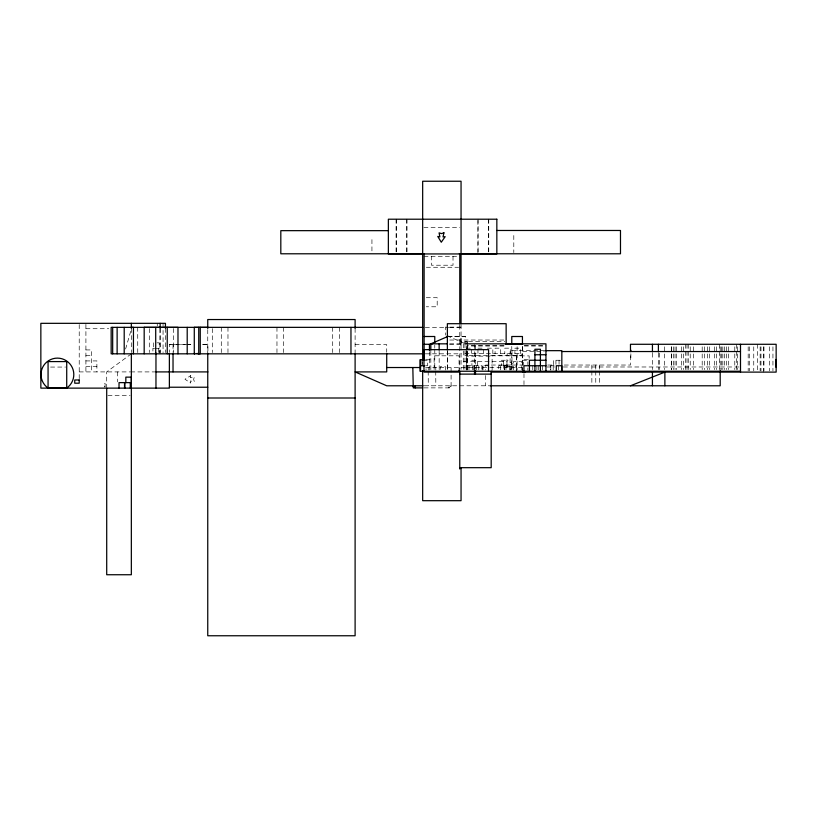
<?xml version="1.0" encoding="UTF-8"?>
<svg xmlns="http://www.w3.org/2000/svg" width="817" height="817" viewBox="0 0 817 817"><rect width="100%" height="100%" fill="white"/><g stroke="black" fill="none" stroke-linecap="round" stroke-linejoin="round"><path stroke-width="0.61" stroke-dasharray="4.08 3.06" d="M460.962 344.202L460.992 343.416M125.593 349.012L131.506 328.557M451.096 385.787L448.717 387.881L448.717 385.787M131.343 353.822L106.71 371.909L106.71 386.87M104.954 386.89L105.189 383.571L104.382 383.571L104.382 386.89L105.189 386.89M423.9 227.504L459.818 227.504M423.921 256.293L458.756 256.293M426.382 267.271L458.582 267.271M426.3 297.715L437.197 297.715L437.197 306.783L426.3 306.783M461.054 327.117L445.357 327.117L445.561 335.093M425.31 327.351L448.666 327.351M449.564 327.351L461.054 327.351M85.908 328.72L108.722 328.72M448.237 336.298L465.659 336.298L465.69 340.25M465.69 336.675L449.115 336.675L463.811 343.038M449.738 340.025L504.875 340.025M468.478 341.577L504.886 341.577M156.976 342.834L159.182 342.834L159.182 348.328M449.687 343.834L463.709 343.834M449.585 344.284L463.75 344.284M185.469 344.529L169.374 344.529L169.374 352.066M186.705 344.529L192.894 344.529M202.8 344.529L207.753 344.529M169.374 344.621L185.469 344.621M186.705 344.621L192.894 344.621M202.8 344.621L207.916 344.621L207.916 352.066M355.109 344.621L386.717 344.621L386.717 352.26M503.905 345.846L466.926 345.785L466.977 369.968M524.279 345.785L545.94 345.846M503.956 345.928L467.058 345.928L467.058 369.968M524.32 345.928L544.684 345.928M466.18 348.165L471.675 348.165M477.955 348.165L483.45 348.165M487.351 348.165L492.845 348.165L492.845 353.659M154.28 348.328L152.912 348.328L152.912 352.73M154.862 348.328L159.775 348.328L159.775 352.73M85.908 349.931L91.402 349.931L91.402 371.909M544.714 350.432L510.104 350.432L510.104 370.009M522.604 351.535L535.349 351.535M536.626 351.535L544.275 351.535M464.965 353.659L521.787 353.659L521.787 355.385L464.965 355.385M425.31 353.822L461.054 353.822M474.524 355.242L475.474 355.242M85.908 355.426L91.402 355.426M490.067 356.151L466.568 356.151L466.568 369.887M426.014 359.746L430.825 359.746M528.313 359.746L523.595 359.746L523.595 364.341M423.114 360.246L427.516 360.246L427.516 365.74L426.035 365.74L426.035 370.142M522.369 360.246L527.864 360.246L527.864 364.648M560.329 360.246L553.558 360.246L553.558 365.74M85.908 360.92L96.896 360.92L96.896 371.909M463.515 361.665L503.864 361.665L503.864 371.235M523.983 365.036L485.574 365.036L485.574 369.968M547.768 365.036L554.212 365.036M564.281 365.036L630.469 365.036L630.469 352.832M466.803 365.74L481.959 365.74L481.959 370.142M488.525 365.74L482.163 365.74L482.163 370.142M554.079 365.74L550.709 365.74L550.709 370.142M85.908 366.414L96.896 366.414M506.06 366.68L510.533 366.68L510.533 369.989M546.818 366.986L554.467 366.986M563.383 366.986L740.498 366.986M50.562 367.068L65.493 367.068M425.586 367.527L523.983 367.527M447.369 368.538L447.44 351.494M79.218 371.909L130.087 371.909M130.71 371.909L154.709 371.909M424.033 385.787L489.24 385.787M424.033 387.881L451.096 387.881L451.096 367.527M107.936 395.387L130.107 395.397M772.943 346.817L772.943 370.847M769.481 346.817L769.481 370.847M763.966 346.817L763.966 370.847M763.486 346.817L763.486 372.113M760.974 346.817L760.974 370.847M760.147 346.817L760.147 370.847M757.512 344.284L757.512 370.847M753.754 346.817L753.754 370.847M749.291 346.817L749.291 370.847M748.178 346.817L748.178 370.847M737.332 346.817L737.332 369.58M736.311 344.284L736.311 369.58M734.779 346.817L734.779 369.58M728.57 346.817L728.57 369.58M726.303 346.817L726.303 369.58M724.352 346.817L724.352 369.58M722.82 346.817L722.82 369.58M721.37 346.817L721.37 369.58M720.196 346.806L720.196 369.58M719.511 344.284L719.511 369.58M716.529 346.817L716.529 369.58M714.344 346.817L714.344 369.58M709.401 346.817L709.401 369.58M707.553 346.817L707.553 369.58M704.56 346.817L704.56 369.58M702.191 346.817L702.191 369.58M693.337 346.817L693.337 369.58M690.222 346.817L690.222 369.58M688.251 344.284L688.251 369.58M686.995 344.284L686.995 369.58M685.545 344.284L685.545 369.58M683.308 346.817L683.308 369.58M681.378 346.817L681.378 369.58M676.282 346.817L676.282 369.58M675.026 346.817L675.026 369.58M673.586 346.817L673.586 369.58M671.605 346.817L671.605 369.58M671.339 346.817L671.339 369.58M664.405 346.817L664.405 369.58M659.636 353.138L659.636 369.58M658.4 353.138L658.4 369.58M652.436 353.138L652.436 369.58M630.867 353.792L630.867 359.613M599.678 365.036L599.678 369.917M599.678 371.143L599.678 384.572M595.767 365.036L595.767 369.917M595.767 371.143L595.767 384.572M591.855 365.036L591.855 369.917M591.855 371.143L591.855 384.572M559.053 360.246L559.053 364.648M558.685 365.74L558.685 370.142M555.938 360.246L555.938 364.648M553.191 365.74L553.191 370.142M550.791 365.74L550.791 370.142M542.355 365.74L542.355 370.142M538.26 365.74L538.26 370.142M536.861 365.74L536.861 370.142M532.766 365.74L532.766 370.142M529.14 358.316L529.14 355.895L492.11 355.803L492.11 371.235M527.864 367.936L527.864 370.142M523.983 373.614L523.983 384.572M522.604 346.735L522.604 371.235M522.441 346.418L522.369 370.142M521.808 369.876L521.808 361.522L513.464 361.522L513.464 369.876M520.398 353.659L520.398 348.165L514.904 348.165L514.904 353.659M517.11 346.735L517.11 370.009M516.701 355.895L516.701 370.387M516.671 355.803L516.671 371.235M516.293 369.989L516.293 366.68L511.115 366.68L511.115 369.989M513.801 235.531L513.801 252.555M511.963 350.432L511.963 370.009M511.779 346.418L511.779 369.989M510.298 353.659L510.298 348.165L504.804 348.165L504.804 353.659M509.879 370.142L509.879 365.74L498.727 365.74L498.727 370.142M507.132 353.659L507.132 355.385M506.969 365.74L506.969 360.246L501.475 360.246L501.475 365.74M505.968 365.74L505.968 370.142M504.385 365.74L504.385 370.142M504.222 365.74L504.222 370.142M500.555 353.659L500.555 348.165L495.061 348.165L495.061 353.659M500.474 365.74L500.474 370.142M488.75 219.211L488.75 252.698M488.576 219.211L488.576 252.698M485.635 375.534L485.574 385.787M483.45 349.267L483.45 353.659M483.031 365.74L483.031 370.142M478.803 365.74L478.803 370.142M478.078 219.211L478.078 252.698M477.914 220.447L477.914 252.698M477.955 349.267L477.955 353.659M477.404 365.74L477.404 360.246L471.909 360.246L471.909 365.74M476.464 365.74L476.464 370.142M475.474 345.734L475.474 369.182M474.524 344.539L474.524 369.182M474.473 365.74L474.473 370.142M473.309 365.74L473.309 370.142M472.297 365.74L472.297 370.142M471.675 349.267L471.675 353.659M468.978 365.74L468.978 370.142M467.242 343.834L467.242 369.989M466.803 350.922L466.803 370.142M466.18 349.267L466.18 353.659M464.965 343.834L464.965 371.235M463.515 343.834L463.515 371.235M461.054 324.584L461.054 369.315M459.767 325.197L459.767 369.58M459.062 371.235L459.062 355.803L434.113 355.803L434.123 371.224M453.016 256.293L453.016 265.219L431.468 265.219L431.468 256.293M447.369 351.218L447.369 369.989M445.541 369.989L445.541 366.68L440.312 366.68L440.312 369.989M439.148 351.31L439.199 371.194M435.737 367.527L435.829 369.968M435.737 371.184L435.829 385.787M434.777 345.183L434.777 347.664M434.777 348.9L434.777 369.989M430.825 351.31L430.825 371.235M429.446 351.637L429.446 370.009M428.19 367.527L428.282 369.968M428.19 371.184L428.282 385.787M422.665 361.655L422.665 366.762M422.021 360.246L422.021 364.648M406.948 219.211L406.948 252.698M406.764 219.211L406.764 252.698M396.286 219.211L396.286 252.698M396.102 219.211L396.102 252.698M371.939 239.647L371.939 252.606M355.109 328.403L355.109 352.566M339.392 327.351L339.392 352.566M332.703 327.351L332.703 352.566M283.652 327.351L283.652 352.566M276.963 327.351L276.963 352.566M227.974 327.351L227.974 352.566M221.284 327.351L221.284 352.566M212.297 328.608L212.297 352.566M207.753 329.67L207.753 352.668M173.694 328.526L173.694 352.556M173.03 344.539L173.03 352.004M165.442 328.414L165.442 352.556M163.063 323.328L163.063 352.556M160.152 328.414L160.152 352.556M159.999 328.72L159.999 353.822M158.406 348.328L158.406 352.73M157.252 323.328L157.252 325.871M153.688 342.834L153.688 348.328M149.297 328.608L149.297 352.566M137.716 327.26L137.746 352.566M131.343 328.414L131.343 352.556M117.597 371.909L117.597 381.886M85.908 324.4L85.908 371.939M79.218 324.574L79.218 379.394M460.962 341.772L460.982 345.52L460.982 338.095L460.962 341.772M190.759 375.626L190.29 377.771L194.405 376.882L193.629 379.302L194.375 381.733L190.351 380.947L190.545 383.05L184.999 379.231L190.759 375.626M507.04 365.046L506.571 367.15L512.382 363.33L506.816 359.725L507.091 361.88L502.986 360.981L503.762 363.412L503.006 365.832L507.04 365.046"/><path stroke-width="1.23" d="M545.95 370.469L545.94 371.194L545.95 343.834L464.965 343.834L464.965 341.577L467.222 341.577L467.222 343.834M775.997 361.604L776.027 360.818M430.825 350.064L430.825 343.834L448.237 336.298L447.369 336.298M630.469 385.787L664.875 372.113L664.875 385.787M177.983 353.822L177.983 327.351L156.098 327.351M131.854 327.351L133.457 327.351L133.437 353.822M496.838 230.476L620.481 230.476L620.481 253.791L459.338 253.781M388.361 230.66L280.813 230.66L280.813 253.791L423.87 253.781M422.767 327.351L111.163 327.351L111.163 353.822L422.767 353.822M144.2 327.351L155.312 327.351M194.487 327.351L207.753 327.351M424.115 336.502L434.777 336.502L434.777 342.701M430.825 343.834L447.369 343.834M424.115 344.284L431.989 344.284M505.672 344.284L522.604 344.284M545.95 350.667L561.83 350.667L561.83 371.235L561.79 365.74L556.295 365.74L556.295 371.235M562.106 351.535L740.498 351.535M534.921 354.752L545.909 354.752M424.82 359.746L420.02 359.746L420.02 371.235L740.498 371.235M545.93 360.246L529.426 360.246L529.426 371.235M420.541 365.74L424.932 365.74M545.93 365.74L523.932 365.74L523.932 371.235M386.717 367.527L420.479 367.527M155.965 371.909L207.916 371.909M459.767 372.113L424.115 372.113L424.115 371.235M491.191 372.113L776.15 372.113L776.15 344.284L630.469 344.284L630.469 351.616M459.767 374.115L491.191 374.115M423.032 385.787L386.717 385.787L355.109 371.909L386.717 371.909L386.717 353.526M490.057 385.787L720.196 385.787L720.196 370.704M169.374 387.227L207.753 387.227M48.07 387.932L66.728 387.932M422.798 387.881L413.269 387.881L412.83 367.527M207.753 398.002L355.109 398.002M459.767 467.681L491.191 467.681L491.191 371.235M196.989 353.424L199.491 353.822M525.351 372.113L522.604 371.235L522.604 372.113M412.83 385.787L415.393 387.881L415.393 385.787M740.498 344.284L740.498 372.113M658.4 344.284L658.4 351.872M652.436 344.284L652.436 351.872M652.436 372.113L652.436 385.787M630.867 350.207L630.867 350.983M540.405 371.235L540.415 349.257L534.921 349.257L534.91 371.235M522.441 343.937L522.441 336.502L511.779 336.502L511.779 343.937M506.142 343.834L506.142 323.695L447.369 323.695L447.369 350.064M488.525 371.235L488.597 349.656L423.972 349.656L423.972 371.235M475.474 370.418L475.474 374.115M474.524 370.418L474.524 374.115M461.054 323.563L461.054 181.241L422.665 181.241L422.665 360.379M461.054 467.528L461.054 500.688L422.665 500.688L422.665 370.591M459.767 253.944L459.767 323.93M459.767 371.235L459.767 468.999M459.062 370.387L459.062 371.235M439.148 343.834L439.148 350.064M429.446 344.284L429.446 350.411M424.115 253.944L424.115 360.205M420.541 359.746L420.541 371.235M355.109 328.403L355.109 319.539L207.753 319.539L207.753 328.454M355.109 353.301L355.109 635.759L207.753 635.759L207.753 353.24M350.963 327.351L350.963 353.822M200.257 327.351L200.257 353.822M198.735 327.351L198.735 353.822M194.497 353.026L194.497 353.822M194.283 327.351L194.283 353.822M187.205 327.351L187.205 353.822M173.03 353.24L173.03 371.909M169.374 353.24L169.374 388.126L40.85 388.126L40.85 323.328L165.442 323.328L165.442 328.414M167.24 327.351L167.24 353.822M160.152 323.328L160.152 328.414M156.098 353.026L156.098 353.822M155.965 353.822L155.965 388.126M155.71 327.351L155.71 353.822M144.18 327.351L144.18 353.822M131.343 323.328L131.343 328.414M131.343 353.822L131.343 574.739L106.71 574.739L106.71 388.126M130.291 382.632L130.291 388.126M125.838 382.632L125.838 377.137L131.333 377.137L131.333 382.632L124.797 382.632L124.797 388.126M124.521 388.126L124.521 382.632L119.027 382.632L119.027 388.126M124.204 327.351L124.204 353.822M117.127 327.351L117.127 353.822M112.675 327.351L112.675 353.822M776.007 359.5L776.007 366.925L776.007 359.5M443.927 232.825L443.028 236.93L445.183 236.654L441.272 242.23L437.749 236.409L439.863 236.879L439.076 232.855L441.497 233.601L443.927 232.825M496.838 219.211L388.361 219.211L388.361 253.944L496.838 253.944L496.838 219.211M66.728 361.584L48.07 361.584L48.07 388.034A16.422 16.422 0 0 1 45.109 363.647A16.422 16.422 0 0 1 69.69 363.647A16.422 16.422 0 0 1 66.718 388.044L66.728 361.584M79.208 379.987L74.745 379.987L74.745 383.204L79.208 383.204L79.208 379.987"/></g></svg>
